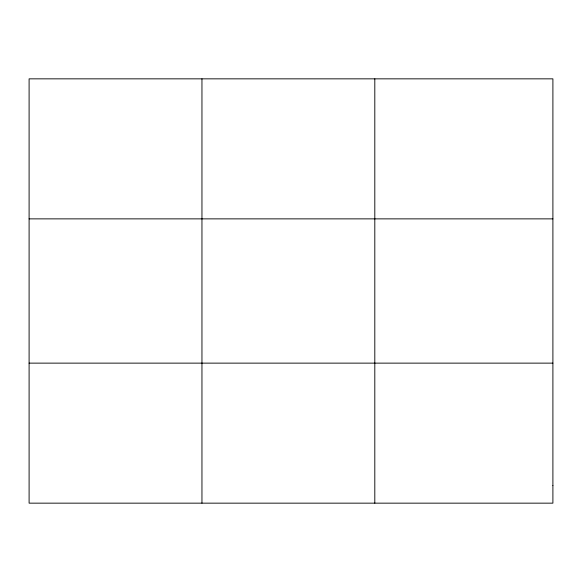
<?xml version="1.0" encoding="UTF-8"?>
<svg xmlns="http://www.w3.org/2000/svg" width="582" height="582" viewBox="0 0 582 582"><rect width="100%" height="100%" fill="white"/><g stroke="black" fill="none" stroke-linecap="round" stroke-linejoin="round"><path stroke-width="0.87" d="M201.954 503.154L201.954 78.846M374.808 503.154L374.808 78.846M29.1 218.868L552.9 218.868M29.1 363.132L552.9 363.132M552.9 485.65L552.9 503.154L29.1 503.154L29.1 78.846L552.9 78.846L552.9 485.65"/></g></svg>
